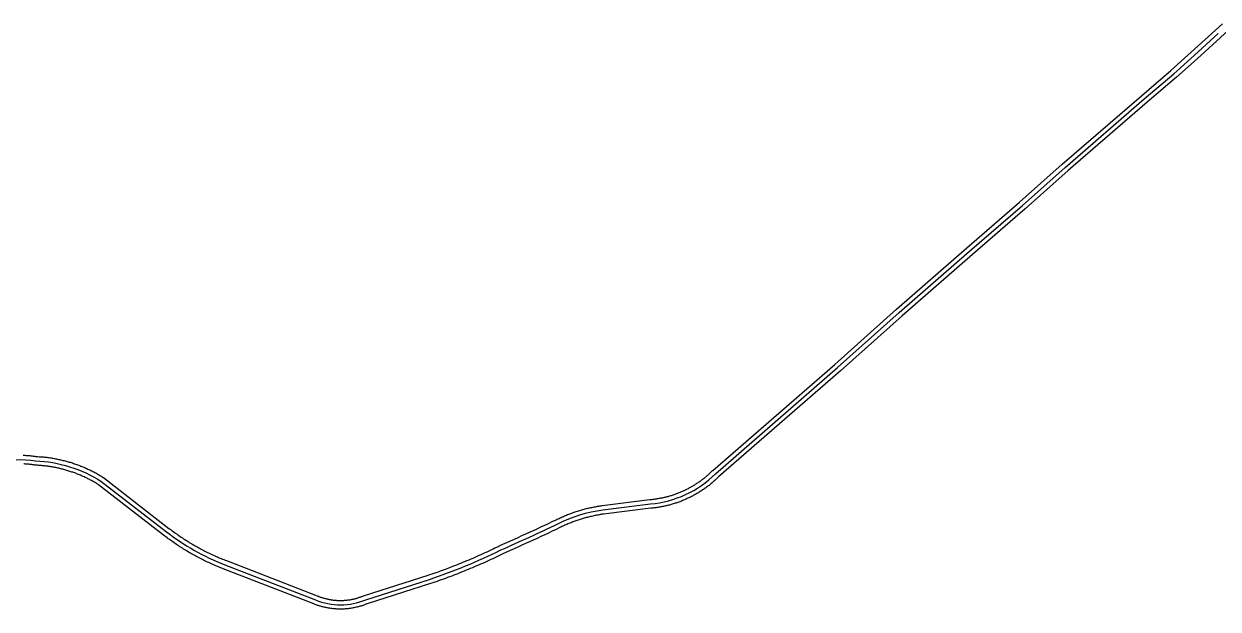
# Model space of a CAD drawing. Header units: inches. Extents: x 87993 to 113012, y 435073 to 454214.
# Drawn here: x 98346 to 99445, y 442857 to 443395 of the extents above; entities that cross this region are included whole.
import ezdxf

# ---------------------------------------------------------------- set-up
doc = ezdxf.new("R2010")
doc.units = ezdxf.units.IN
doc.header["$MEASUREMENT"] = 0
doc.layers.add('As_waterkering_PLSA', color=7, linetype='Continuous', true_color=0x58e833)
doc.layers.add('Kernzone_PLSA', color=7, linetype='Continuous', true_color=0x4ce81c)

msp = doc.modelspace()

# ---------------------------------------------------------------- linework, layer by layer
at = {"layer": 'As_waterkering_PLSA'}
msp.add_lwpolyline([(98321.6, 442990, -0.134251), (98357.1, 442993, -0.131249), (98417.2, 442974.3), (98477.4, 442927.8, 0.073617), (98531.1, 442897.5), (98614.5, 442865.1, 0.197525), (98660.9, 442865.3), (98719.3, 442884, 0.033874), (98785.1, 442911, 0.007485), (98837.6, 442935.2, -0.08069), (98878.9, 442947.9), (98922.7, 442953.4, 0.175843), (98982.6, 442981.1), (99094.8, 443078.7), (99151.5, 443129.3), (99216.3, 443185.8), (99264.8, 443227.7), (99304.1, 443262.8), (99376.9, 443325.7), (99404, 443348.8), (99422.9, 443365.7), (99444.9, 443385.8)], format="xyb", dxfattribs=at)
at = {"layer": 'Kernzone_PLSA'}
for points in [[(98345.7, 442998.1), (98346.5, 442998.1), (98347.2, 442998.1), (98348, 442998), (98348.8, 442998), (98349.5, 442997.9), (98350.3, 442997.9), (98351, 442997.8), (98351.8, 442997.8), (98352.6, 442997.7), (98353.3, 442997.6), (98354.1, 442997.5), (98354.8, 442997.4), (98355.6, 442997.3), (98356.4, 442997.2), (98357.1, 442997), (98357.6, 442996.9), (98358.3, 442996.9), (98359.3, 442996.9), (98360.3, 442996.8), (98361.3, 442996.7), (98362.3, 442996.7), (98363.3, 442996.6), (98364.4, 442996.5), (98365.4, 442996.4), (98366.4, 442996.3), (98367.4, 442996.2), (98368.4, 442996), (98369.4, 442995.9), (98370.4, 442995.8), (98371.4, 442995.6), (98372.4, 442995.5), (98373.4, 442995.3), (98374.4, 442995.1), (98375.4, 442994.9), (98376.4, 442994.7), (98377.4, 442994.5), (98378.3, 442994.3), (98379.3, 442994.1), (98380.3, 442993.9), (98381.3, 442993.7), (98382.3, 442993.4), (98383.3, 442993.2), (98384.2, 442992.9), (98385.2, 442992.7), (98386.2, 442992.4), (98387.2, 442992.1), (98388.1, 442991.9), (98389.1, 442991.6), (98390.1, 442991.3), (98391, 442991), (98392, 442990.6), (98393, 442990.3), (98393.9, 442990), (98394.9, 442989.7), (98395.8, 442989.3), (98396.8, 442989), (98397.7, 442988.6), (98398.7, 442988.2), (98399.6, 442987.8), (98400.5, 442987.5), (98401.5, 442987.1), (98402.4, 442986.7), (98403.3, 442986.3), (98404.2, 442985.9), (98405.2, 442985.4), (98406.1, 442985), (98407, 442984.6), (98407.9, 442984.1), (98408.8, 442983.7), (98409.7, 442983.2), (98410.6, 442982.8), (98411.5, 442982.3), (98412.4, 442981.8), (98413.3, 442981.3), (98414.2, 442980.8), (98415, 442980.3), (98415.9, 442979.8), (98416.8, 442979.3), (98417.7, 442978.8), (98418.5, 442978.3), (98419.4, 442977.7), (98419.7, 442977.5), (98479.8, 442930.9), (98480.8, 442930.2), (98481.8, 442929.4), (98482.8, 442928.6), (98483.8, 442927.9), (98484.9, 442927.1), (98485.9, 442926.4), (98486.9, 442925.7), (98488, 442924.9), (98489, 442924.2), (98490, 442923.5), (98491.1, 442922.8), (98492.1, 442922.1), (98493.2, 442921.4), (98494.3, 442920.7), (98495.3, 442920), (98496.4, 442919.3), (98497.5, 442918.7), (98498.5, 442918), (98499.6, 442917.3), (98500.7, 442916.7), (98501.8, 442916), (98502.9, 442915.4), (98504, 442914.8), (98505.1, 442914.1), (98506.2, 442913.5), (98507.3, 442912.9), (98508.4, 442912.3), (98509.5, 442911.7), (98510.7, 442911.1), (98511.8, 442910.5), (98512.9, 442910), (98514, 442909.4), (98515.2, 442908.8), (98516.3, 442908.3), (98517.4, 442907.7), (98518.6, 442907.2), (98519.7, 442906.6), (98520.9, 442906.1), (98522, 442905.6), (98523.2, 442905.1), (98524.4, 442904.6), (98525.5, 442904.1), (98526.7, 442903.6), (98527.8, 442903.1), (98529, 442902.6), (98530.2, 442902.2), (98531.4, 442901.7), (98532.6, 442901.2), (98616, 442868.8), (98616.6, 442868.6), (98617.2, 442868.4), (98617.8, 442868.1), (98618.4, 442867.9), (98619, 442867.7), (98619.7, 442867.5), (98620.3, 442867.3), (98620.9, 442867.1), (98621.5, 442866.9), (98622.1, 442866.7), (98622.7, 442866.6), (98623.4, 442866.4), (98624, 442866.3), (98624.6, 442866.1), (98625.2, 442866), (98625.9, 442865.8), (98626.5, 442865.7), (98627.1, 442865.6), (98627.8, 442865.5), (98628.4, 442865.4), (98629, 442865.3), (98629.7, 442865.2), (98630.3, 442865.1), (98630.9, 442865), (98631.6, 442864.9), (98632.2, 442864.9), (98632.9, 442864.8), (98633.5, 442864.8), (98634.2, 442864.7), (98634.8, 442864.7), (98635.4, 442864.7), (98636.1, 442864.7), (98636.7, 442864.6), (98637.4, 442864.6), (98638, 442864.6), (98638.7, 442864.7), (98639.3, 442864.7), (98639.9, 442864.7), (98640.6, 442864.7), (98641.2, 442864.8), (98641.9, 442864.8), (98642.5, 442864.9), (98643.2, 442864.9), (98643.8, 442865), (98644.4, 442865.1), (98645.1, 442865.2), (98645.7, 442865.2), (98646.4, 442865.3), (98647, 442865.4), (98647.6, 442865.6), (98648.3, 442865.7), (98648.9, 442865.8), (98649.5, 442865.9), (98650.1, 442866.1), (98650.8, 442866.2), (98651.4, 442866.4), (98652, 442866.5), (98652.6, 442866.7), (98653.3, 442866.9), (98653.9, 442867.1), (98654.5, 442867.3), (98655.1, 442867.5), (98655.7, 442867.7), (98656.3, 442867.9), (98656.9, 442868.1), (98657.5, 442868.3), (98658.1, 442868.5), (98658.7, 442868.8), (98659.4, 442869), (98659.5, 442869.1), (98659.7, 442869.1), (98718.1, 442887.8), (98719.9, 442888.4), (98721.9, 442889), (98723.8, 442889.7), (98725.7, 442890.4), (98727.6, 442891), (98729.5, 442891.7), (98731.4, 442892.4), (98733.3, 442893.1), (98735.2, 442893.8), (98737.1, 442894.5), (98738.9, 442895.2), (98740.8, 442896), (98742.7, 442896.7), (98744.6, 442897.4), (98746.5, 442898.2), (98748.3, 442898.9), (98750.2, 442899.7), (98752.1, 442900.5), (98753.9, 442901.2), (98755.8, 442902), (98757.7, 442902.8), (98759.5, 442903.6), (98761.4, 442904.4), (98763.2, 442905.2), (98765.1, 442906.1), (98766.9, 442906.9), (98768.7, 442907.7), (98770.6, 442908.6), (98772.4, 442909.4), (98774.3, 442910.3), (98776.1, 442911.1), (98777.9, 442912), (98779.7, 442912.9), (98781.5, 442913.7), (98783.4, 442914.6), (98783.5, 442914.7), (98787, 442916.3), (98790.5, 442917.8), (98794, 442919.4), (98797.5, 442921), (98801, 442922.6), (98804.5, 442924.2), (98808, 442925.7), (98811.5, 442927.4), (98815, 442929), (98818.5, 442930.6), (98822, 442932.2), (98825.5, 442933.8), (98828.9, 442935.5), (98832.4, 442937.1), (98835.9, 442938.8), (98836.8, 442939.2), (98837.8, 442939.7), (98838.7, 442940.1), (98839.7, 442940.6), (98840.7, 442941), (98841.6, 442941.5), (98842.6, 442941.9), (98843.6, 442942.3), (98844.6, 442942.7), (98845.5, 442943.1), (98846.5, 442943.5), (98847.5, 442943.9), (98848.5, 442944.3), (98849.5, 442944.6), (98850.5, 442945), (98851.5, 442945.4), (98852.5, 442945.7), (98853.5, 442946), (98854.5, 442946.4), (98855.6, 442946.7), (98856.6, 442947), (98857.6, 442947.3), (98858.6, 442947.6), (98859.6, 442947.9), (98860.6, 442948.2), (98861.7, 442948.5), (98862.7, 442948.8), (98863.7, 442949), (98864.8, 442949.3), (98865.8, 442949.5), (98866.8, 442949.8), (98867.9, 442950), (98868.9, 442950.2), (98870, 442950.4), (98871, 442950.6), (98872, 442950.8), (98873.1, 442951), (98874.1, 442951.2), (98875.2, 442951.4), (98876.2, 442951.5), (98877.3, 442951.7), (98878.4, 442951.8), (98922.2, 442957.3), (98922.3, 442957.4), (98923.2, 442957.4), (98924, 442957.5), (98924.9, 442957.6), (98925.7, 442957.7), (98926.5, 442957.8), (98927.4, 442957.9), (98928.2, 442958.1), (98929, 442958.2), (98929.9, 442958.3), (98930.7, 442958.5), (98931.5, 442958.6), (98932.3, 442958.8), (98933.2, 442958.9), (98934, 442959.1), (98934.8, 442959.3), (98935.6, 442959.5), (98936.4, 442959.7), (98937.2, 442959.9), (98938, 442960.1), (98938.9, 442960.3), (98939.7, 442960.5), (98940.5, 442960.8), (98941.3, 442961), (98942.1, 442961.2), (98942.9, 442961.5), (98943.7, 442961.8), (98944.5, 442962), (98945.3, 442962.3), (98946, 442962.6), (98946.8, 442962.9), (98947.6, 442963.2), (98948.4, 442963.5), (98949.2, 442963.8), (98950, 442964.1), (98950.7, 442964.4), (98951.5, 442964.8), (98952.3, 442965.1), (98953, 442965.4), (98953.8, 442965.8), (98954.6, 442966.1), (98955.3, 442966.5), (98956.1, 442966.9), (98956.8, 442967.3), (98957.6, 442967.6), (98958.3, 442968), (98959, 442968.4), (98959.8, 442968.8), (98960.5, 442969.3), (98961.2, 442969.7), (98961.9, 442970.1), (98962.7, 442970.5), (98963.4, 442971), (98964.1, 442971.4), (98964.8, 442971.9), (98965.5, 442972.3), (98966.2, 442972.8), (98966.9, 442973.3), (98967.6, 442973.7), (98968.3, 442974.2), (98968.9, 442974.7), (98969.6, 442975.2), (98970.3, 442975.7), (98971, 442976.2), (98971.6, 442976.7), (98972.3, 442977.3), (98972.9, 442977.8), (98973.6, 442978.3), (98974.2, 442978.9), (98974.9, 442979.4), (98975.5, 442979.9), (98976.1, 442980.5), (98976.7, 442981.1), (98977.4, 442981.6), (98978, 442982.2), (98978.6, 442982.8), (98979.2, 442983.4), (98979.8, 442984), (98980, 442984.1), (99092.2, 443081.7), (99148.9, 443132.3), (99213.7, 443188.8), (99262.1, 443230.7), (99301.5, 443265.8), (99374.3, 443328.7), (99401.4, 443351.8), (99420.2, 443368.7), (99448.8, 443394.7)], [(99454.1, 443388.8), (99425.6, 443362.7), (99406.7, 443345.8), (99406.6, 443345.7), (99379.5, 443322.7), (99306.8, 443259.8), (99267.4, 443224.7), (99218.9, 443182.8), (99154.2, 443126.3), (99097.4, 443075.7), (98985.3, 442978.2), (98984.8, 442977.6), (98984.1, 442977), (98983.5, 442976.4), (98982.8, 442975.8), (98982.1, 442975.1), (98981.4, 442974.5), (98980.8, 442973.9), (98980.1, 442973.3), (98979.4, 442972.7), (98978.7, 442972.2), (98978, 442971.6), (98977.3, 442971), (98976.6, 442970.4), (98975.8, 442969.9), (98975.1, 442969.3), (98974.4, 442968.8), (98973.6, 442968.2), (98972.9, 442967.7), (98972.2, 442967.2), (98971.4, 442966.7), (98970.7, 442966.2), (98969.9, 442965.7), (98969.1, 442965.2), (98968.4, 442964.7), (98967.6, 442964.2), (98966.8, 442963.7), (98966, 442963.2), (98965.3, 442962.8), (98964.5, 442962.3), (98963.7, 442961.9), (98962.9, 442961.4), (98962.1, 442961), (98961.3, 442960.6), (98960.5, 442960.1), (98959.6, 442959.7), (98958.8, 442959.3), (98958, 442958.9), (98957.2, 442958.5), (98956.4, 442958.2), (98955.5, 442957.8), (98954.7, 442957.4), (98953.9, 442957.1), (98953, 442956.7), (98952.2, 442956.4), (98951.3, 442956), (98950.5, 442955.7), (98949.6, 442955.4), (98948.8, 442955.1), (98947.9, 442954.7), (98947.1, 442954.4), (98946.2, 442954.2), (98945.3, 442953.9), (98944.5, 442953.6), (98943.6, 442953.3), (98942.7, 442953.1), (98941.8, 442952.8), (98941, 442952.6), (98940.1, 442952.3), (98939.2, 442952.1), (98938.3, 442951.9), (98937.4, 442951.7), (98936.5, 442951.5), (98935.7, 442951.3), (98934.8, 442951.1), (98933.9, 442950.9), (98933, 442950.7), (98932.1, 442950.6), (98931.2, 442950.4), (98930.3, 442950.3), (98929.4, 442950.1), (98928.5, 442950), (98927.6, 442949.9), (98926.7, 442949.8), (98925.8, 442949.7), (98924.9, 442949.6), (98924, 442949.5), (98923.1, 442949.4), (98879.4, 442943.9), (98878.4, 442943.8), (98877.5, 442943.6), (98876.5, 442943.5), (98875.5, 442943.3), (98874.5, 442943.1), (98873.5, 442943), (98872.5, 442942.8), (98871.5, 442942.6), (98870.6, 442942.4), (98869.6, 442942.2), (98868.6, 442941.9), (98867.6, 442941.7), (98866.6, 442941.5), (98865.7, 442941.3), (98864.7, 442941), (98863.7, 442940.8), (98862.8, 442940.5), (98861.8, 442940.2), (98860.8, 442939.9), (98859.9, 442939.7), (98858.9, 442939.4), (98858, 442939.1), (98857, 442938.8), (98856.1, 442938.5), (98855.1, 442938.1), (98854.2, 442937.8), (98853.2, 442937.5), (98852.3, 442937.1), (98851.3, 442936.8), (98850.4, 442936.4), (98849.5, 442936.1), (98848.5, 442935.7), (98847.6, 442935.3), (98846.7, 442934.9), (98845.7, 442934.5), (98844.8, 442934.1), (98843.9, 442933.7), (98843, 442933.3), (98842.1, 442932.9), (98841.2, 442932.5), (98840.3, 442932), (98839.4, 442931.6), (98835.9, 442929.9), (98832.4, 442928.3), (98828.9, 442926.6), (98825.4, 442925), (98821.9, 442923.3), (98818.4, 442921.7), (98814.9, 442920.1), (98811.4, 442918.5), (98807.9, 442916.9), (98804.4, 442915.3), (98800.8, 442913.7), (98797.3, 442912.1), (98793.8, 442910.5), (98790.3, 442909), (98786.8, 442907.4), (98785.1, 442906.6), (98783.2, 442905.7), (98781.4, 442904.8), (98779.5, 442903.9), (98777.7, 442903), (98775.8, 442902.1), (98773.9, 442901.3), (98772.1, 442900.4), (98770.2, 442899.6), (98768.3, 442898.7), (98766.5, 442897.9), (98764.6, 442897.1), (98762.7, 442896.3), (98760.8, 442895.5), (98758.9, 442894.7), (98757, 442893.9), (98755.1, 442893.1), (98753.2, 442892.3), (98751.3, 442891.5), (98749.4, 442890.8), (98747.5, 442890), (98745.6, 442889.2), (98743.7, 442888.5), (98741.8, 442887.8), (98739.9, 442887), (98738, 442886.3), (98736, 442885.6), (98734.1, 442884.9), (98732.2, 442884.2), (98730.3, 442883.5), (98728.3, 442882.8), (98726.4, 442882.1), (98724.4, 442881.5), (98722.5, 442880.8), (98720.5, 442880.2), (98662.2, 442861.6), (98661.7, 442861.4), (98661.1, 442861.1), (98660.4, 442860.8), (98659.7, 442860.6), (98659, 442860.3), (98658.3, 442860.1), (98657.6, 442859.8), (98656.9, 442859.6), (98656.2, 442859.4), (98655.5, 442859.2), (98654.8, 442859), (98654.1, 442858.8), (98653.4, 442858.6), (98652.6, 442858.4), (98651.9, 442858.3), (98651.2, 442858.1), (98650.5, 442858), (98649.8, 442857.8), (98649.1, 442857.7), (98648.3, 442857.6), (98647.6, 442857.4), (98646.9, 442857.3), (98646.2, 442857.2), (98645.4, 442857.1), (98644.7, 442857), (98644, 442857), (98643.2, 442856.9), (98642.5, 442856.8), (98641.8, 442856.8), (98641, 442856.7), (98640.3, 442856.7), (98639.6, 442856.7), (98638.8, 442856.7), (98638.1, 442856.6), (98637.4, 442856.6), (98636.6, 442856.6), (98635.9, 442856.7), (98635.2, 442856.7), (98634.4, 442856.7), (98633.7, 442856.8), (98633, 442856.8), (98632.2, 442856.9), (98631.5, 442856.9), (98630.8, 442857), (98630, 442857.1), (98629.3, 442857.2), (98628.6, 442857.2), (98627.9, 442857.4), (98627.1, 442857.5), (98626.4, 442857.6), (98625.7, 442857.7), (98625, 442857.9), (98624.2, 442858), (98623.5, 442858.2), (98622.8, 442858.3), (98622.1, 442858.5), (98621.4, 442858.7), (98620.7, 442858.8), (98620, 442859), (98619.3, 442859.2), (98618.6, 442859.4), (98617.9, 442859.7), (98617.2, 442859.9), (98616.5, 442860.1), (98615.8, 442860.4), (98615.1, 442860.6), (98614.4, 442860.9), (98613.7, 442861.1), (98613.1, 442861.4), (98529.7, 442893.8), (98528.5, 442894.2), (98527.2, 442894.7), (98526, 442895.2), (98524.8, 442895.7), (98523.6, 442896.2), (98522.4, 442896.7), (98521.2, 442897.2), (98520, 442897.8), (98518.8, 442898.3), (98517.6, 442898.8), (98516.4, 442899.4), (98515.2, 442899.9), (98514, 442900.5), (98512.8, 442901.1), (98511.6, 442901.7), (98510.5, 442902.2), (98509.3, 442902.8), (98508.1, 442903.4), (98506.9, 442904), (98505.8, 442904.6), (98504.6, 442905.3), (98503.5, 442905.9), (98502.3, 442906.5), (98501.2, 442907.2), (98500, 442907.8), (98498.9, 442908.5), (98497.7, 442909.1), (98496.6, 442909.8), (98495.5, 442910.5), (98494.4, 442911.2), (98493.2, 442911.9), (98492.1, 442912.6), (98491, 442913.3), (98489.9, 442914), (98488.8, 442914.7), (98487.7, 442915.4), (98486.6, 442916.1), (98485.5, 442916.9), (98484.5, 442917.6), (98483.4, 442918.4), (98482.3, 442919.1), (98481.2, 442919.9), (98480.2, 442920.7), (98479.1, 442921.4), (98478, 442922.2), (98477, 442923), (98475.9, 442923.8), (98474.9, 442924.6), (98415, 442971), (98414.3, 442971.5), (98413.5, 442971.9), (98412.7, 442972.4), (98411.9, 442972.9), (98411.1, 442973.4), (98410.2, 442973.9), (98409.4, 442974.3), (98408.6, 442974.8), (98407.7, 442975.2), (98406.9, 442975.7), (98406.1, 442976.1), (98405.2, 442976.5), (98404.4, 442977), (98403.5, 442977.4), (98402.7, 442977.8), (98401.8, 442978.2), (98400.9, 442978.6), (98400.1, 442979), (98399.2, 442979.3), (98398.3, 442979.7), (98397.5, 442980.1), (98396.6, 442980.4), (98395.7, 442980.8), (98394.8, 442981.1), (98394, 442981.5), (98393.1, 442981.8), (98392.2, 442982.1), (98391.3, 442982.4), (98390.4, 442982.7), (98389.5, 442983), (98388.6, 442983.3), (98387.7, 442983.6), (98386.8, 442983.9), (98385.9, 442984.2), (98385, 442984.5), (98384, 442984.7), (98383.1, 442985), (98382.2, 442985.2), (98381.3, 442985.4), (98380.4, 442985.7), (98379.5, 442985.9), (98378.5, 442986.1), (98377.6, 442986.3), (98376.7, 442986.5), (98375.8, 442986.7), (98374.8, 442986.9), (98373.9, 442987.1), (98373, 442987.2), (98372, 442987.4), (98371.1, 442987.6), (98370.2, 442987.7), (98369.2, 442987.8), (98368.3, 442988), (98367.4, 442988.1), (98366.4, 442988.2), (98365.5, 442988.3), (98364.5, 442988.4), (98363.6, 442988.5), (98362.6, 442988.6), (98361.7, 442988.7), (98360.8, 442988.8), (98359.8, 442988.8), (98358.9, 442988.9), (98357.9, 442988.9), (98357, 442989), (98356.4, 442989), (98355.7, 442989.2), (98355.1, 442989.3), (98354.4, 442989.4), (98353.7, 442989.5), (98353.1, 442989.6), (98352.4, 442989.6), (98351.7, 442989.7), (98351, 442989.8), (98350.3, 442989.9), (98349.7, 442989.9), (98349, 442990), (98348.3, 442990), (98347.6, 442990), (98347, 442990.1), (98346.3, 442990.1)]]:
    msp.add_lwpolyline(points, dxfattribs=at)

doc.saveas('drawing.dxf')
